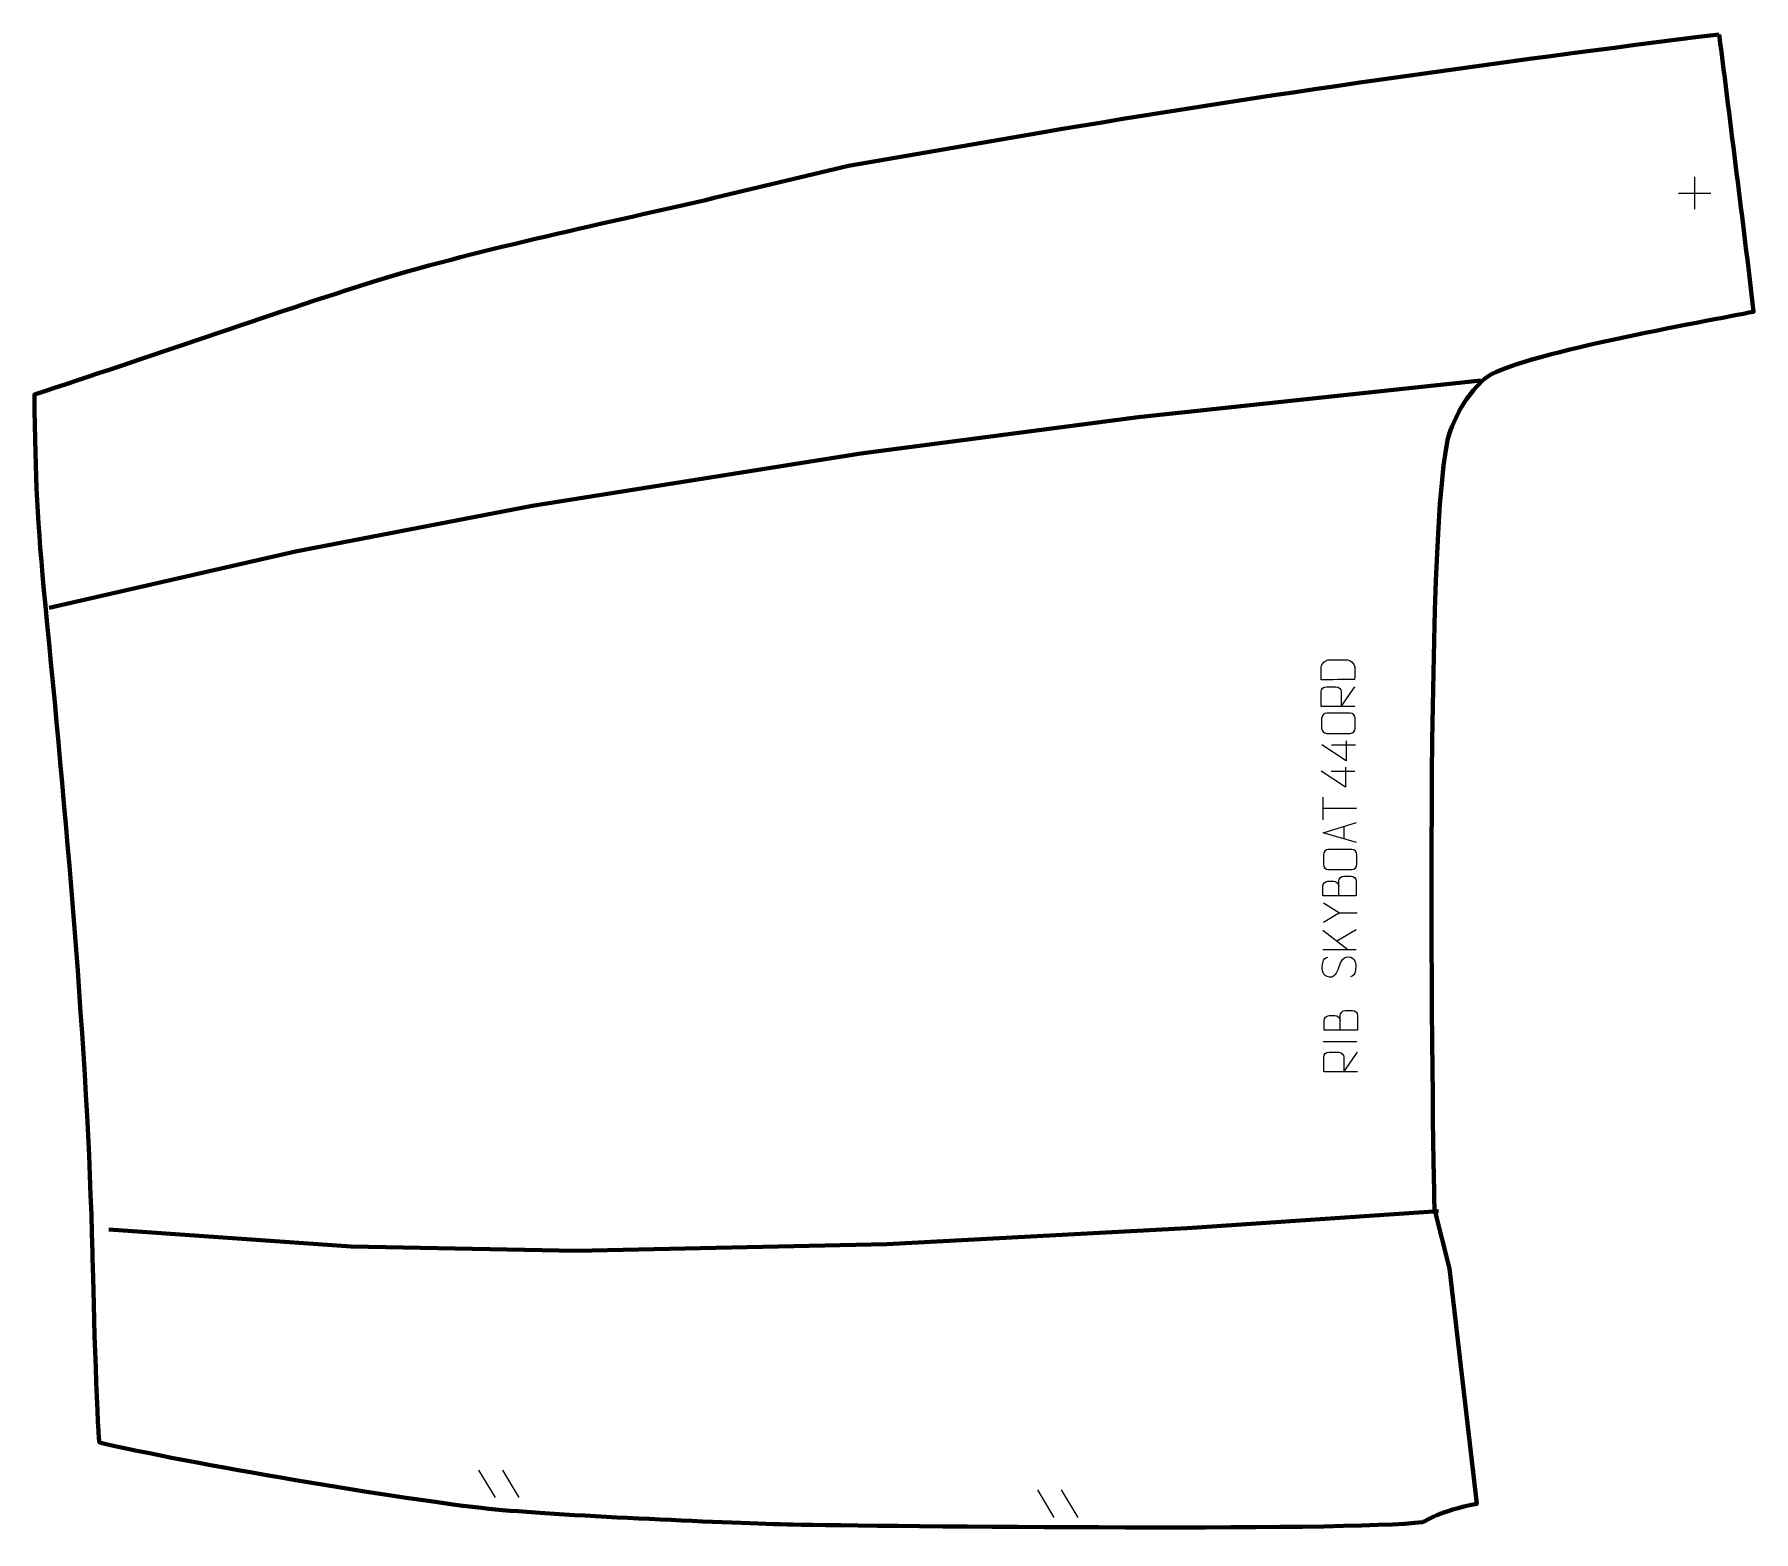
# Model space of a CAD drawing. Header units: millimetres. Extents: x -643 to 637, y -557 to 557.
import ezdxf

# ---------------------------------------------------------------- set-up
doc = ezdxf.new("R2010")
doc.units = ezdxf.units.MM
doc.header["$MEASUREMENT"] = 0
for name, color, linetype in [('layer 1', 7, 'Continuous'), ('layer 2', 7, 'Continuous'), ('layer 3', 7, 'Continuous')]:
    doc.layers.add(name, color=color, linetype=linetype)

msp = doc.modelspace()

# ---------------------------------------------------------------- linework, layer by layer
at = {"layer": 'layer 1', "color": 250, "lineweight": 9}
for points in [[(593.1696, 450.8683), (593.1696, 450.8683), (593.1696, 426.8904), (593.1696, 426.8904)], [(581.1807, 438.8793), (581.1807, 438.8793), (605.1586, 438.8793), (605.1586, 438.8793)], [(322.9717, 28.2655), (322.9717, 28.2655), (340.6364, 28.2655), (340.6364, 28.2655)], [(322.5306, 8.618), (322.5306, 8.618), (340.1953, 8.618), (340.1953, 8.618)], [(316.6153, -27.6197), (316.6153, -27.6197), (316.6153, -10.6325), (316.6153, -10.6325)], [(341.5453, -19.1259), (341.5453, -19.1259), (316.5917, -19.1259), (316.5917, -19.1259)], [(332.2958, -41.874), (332.2958, -41.874), (332.2958, -32.3783), (332.2958, -32.3783)], [(328.7839, -96.8143), (328.7839, -96.8143), (316.8851, -104.1352), (316.8851, -104.1352)], [(316.307, -109.7889), (316.307, -109.7889), (334.9468, -124.1651), (334.9468, -124.1651)], [(341.1649, -109.4636), (341.1649, -109.4636), (326.8512, -117.9341), (326.8512, -117.9341)], [(316.307, -124.1651), (316.307, -124.1651), (341.2606, -124.1651), (341.2606, -124.1651)], [(316.7082, -192.5353), (316.7082, -192.5353), (341.6823, -192.5353), (341.6823, -192.5353)], [(-312.1496, -511.5048), (-312.1496, -511.5048), (-299.7853, -532.0491), (-299.7853, -532.0491)], [(-294.4197, -511.5048), (-294.4197, -511.5048), (-282.0554, -532.0491), (-282.0554, -532.0491)], [(103.8496, -526.2383), (103.8496, -526.2383), (116.2139, -546.7826), (116.2139, -546.7826)], [(121.5795, -526.2383), (121.5795, -526.2383), (133.9438, -546.7826), (133.9438, -546.7826)]]:
    msp.add_open_spline(points, degree=3, dxfattribs=at)
for points, knots in [([(340.0957, 76.7404), (340.0953, 79.0722), (340.1192, 84.0224), (340.1196, 86.3539), (340.1196, 86.3539), (340.225, 88.2789), (336.6833, 91.5975), (334.666, 91.5863), (334.666, 91.5863), (328.896, 91.5859), (326.7262, 91.5859), (320.9569, 91.5863), (320.9569, 91.5863), (318.8188, 91.582), (315.1587, 88.2075), (315.1722, 86.0551), (315.1722, 86.0551), (315.1722, 83.7294), (315.1722, 79.0051), (315.1722, 76.679), (315.1722, 76.679), (320.9191, 76.6794), (334.3484, 76.7407), (340.0957, 76.7404)], [0, 0, 0, 0, 0.142857143, 0.142857143, 0.142857143, 0.142857143, 0.285714286, 0.285714286, 0.285714286, 0.285714286, 0.428571429, 0.428571429, 0.428571429, 0.428571429, 0.571428571, 0.571428571, 0.571428571, 0.571428571, 0.714285714, 0.714285714, 0.714285714, 0.714285714, 1, 1, 1, 1]), ([(340.1238, 56.8007), (340.1238, 56.8007), (315.1703, 56.8007), (315.1703, 56.8007), (315.1703, 56.8007), (315.1703, 60.3955), (315.1703, 63.991), (315.1703, 67.5862), (315.1703, 67.5862), (315.208, 69.9115), (316.6979, 71.4688), (319.0643, 71.4647), (319.0643, 71.4647), (321.0999, 71.4643), (324.1593, 71.4643), (326.1953, 71.4647), (326.1953, 71.4647), (328.0707, 71.4582), (330.0125, 69.6459), (330.0316, 67.6364), (330.0316, 67.6364), (330.0316, 67.6364), (330.0316, 56.8007), (330.0316, 56.8007), (330.0316, 56.8007), (330.0316, 56.8007), (340.1238, 71.4554), (340.1238, 71.4554)], [0, 0, 0, 0, 0.125, 0.125, 0.125, 0.125, 0.25, 0.25, 0.25, 0.25, 0.375, 0.375, 0.375, 0.375, 0.5, 0.5, 0.5, 0.5, 0.625, 0.625, 0.625, 0.625, 0.75, 0.75, 0.75, 0.75, 1, 1, 1, 1]), ([(315.5283, 40.6921), (315.5283, 43.0582), (315.5283, 45.4247), (315.5283, 47.7912), (315.5283, 47.7912), (315.4927, 49.7717), (316.987, 51.7977), (319.4291, 51.8248), (319.4291, 51.8248), (325.1865, 51.8244), (330.9443, 51.8244), (336.7025, 51.8248), (336.7025, 51.8248), (339.0302, 51.6827), (340.5124, 49.9763), (340.5233, 47.7912), (340.5233, 47.7912), (340.5229, 45.4188), (340.5229, 43.0464), (340.5233, 40.6744), (340.5233, 40.6744), (340.6288, 38.7159), (338.7409, 36.7095), (336.7199, 36.7209), (336.7199, 36.7209), (330.9393, 36.7213), (325.1591, 36.7213), (319.3792, 36.7209), (319.3792, 36.7209), (317.2372, 36.7252), (315.5148, 38.5023), (315.5283, 40.6921)], [0, 0, 0, 0, 0.111111111, 0.111111111, 0.111111111, 0.111111111, 0.222222222, 0.222222222, 0.222222222, 0.222222222, 0.333333333, 0.333333333, 0.333333333, 0.333333333, 0.444444444, 0.444444444, 0.444444444, 0.444444444, 0.555555556, 0.555555556, 0.555555556, 0.555555556, 0.666666667, 0.666666667, 0.666666667, 0.666666667, 0.777777778, 0.777777778, 0.777777778, 0.777777778, 1, 1, 1, 1]), ([(333.7328, 31.2096), (333.7328, 31.2096), (333.7328, 16.3879), (333.7328, 16.3879), (333.7328, 16.3879), (333.7328, 16.3879), (315.6623, 28.2655), (315.6623, 28.2655)], [0, 0, 0, 0, 0.333333333, 0.333333333, 0.333333333, 0.333333333, 1, 1, 1, 1]), ([(333.2917, 11.5621), (333.2917, 11.5621), (333.2917, -3.2596), (333.2917, -3.2596), (333.2917, -3.2596), (333.2917, -3.2596), (315.2212, 8.618), (315.2212, 8.618)], [0, 0, 0, 0, 0.333333333, 0.333333333, 0.333333333, 0.333333333, 1, 1, 1, 1]), ([(341.5453, -44.5966), (341.5453, -44.5966), (316.5917, -37.2256), (316.5917, -37.2256), (316.5917, -37.2256), (316.5917, -37.2256), (341.5453, -29.6557), (341.5453, -29.6557)], [0, 0, 0, 0, 0.333333333, 0.333333333, 0.333333333, 0.333333333, 1, 1, 1, 1]), ([(316.7935, -60.7079), (316.7935, -58.3412), (316.7935, -55.9741), (316.7935, -53.607), (316.7935, -53.607), (316.7579, -51.626), (318.2525, -49.5995), (320.6952, -49.5724), (320.6952, -49.5724), (326.4541, -49.5728), (332.2133, -49.5728), (337.9729, -49.5724), (337.9729, -49.5724), (340.3011, -49.7146), (341.7838, -51.4214), (341.7946, -53.607), (341.7946, -53.607), (341.7942, -55.98), (341.7942, -58.353), (341.7946, -60.7256), (341.7946, -60.7256), (341.9002, -62.6845), (340.0118, -64.6914), (337.9903, -64.68), (337.9903, -64.68), (332.2083, -64.6797), (326.4266, -64.6797), (320.6453, -64.68), (320.6453, -64.68), (318.5028, -64.6757), (316.7799, -62.8982), (316.7935, -60.7079)], [0, 0, 0, 0, 0.111111111, 0.111111111, 0.111111111, 0.111111111, 0.222222222, 0.222222222, 0.222222222, 0.222222222, 0.333333333, 0.333333333, 0.333333333, 0.333333333, 0.444444444, 0.444444444, 0.444444444, 0.444444444, 0.555555556, 0.555555556, 0.555555556, 0.555555556, 0.666666667, 0.666666667, 0.666666667, 0.666666667, 0.777777778, 0.777777778, 0.777777778, 0.777777778, 1, 1, 1, 1]), ([(328.2958, -84.1965), (328.2955, -80.5579), (328.2955, -76.9708), (328.2958, -73.3315), (328.2958, -73.3315), (328.3131, -71.356), (330.0493, -69.4324), (332.0989, -69.4324), (332.0989, -69.4324), (333.2274, -69.4328), (336.2768, -69.4328), (337.4057, -69.4324), (337.4057, -69.4324), (339.2636, -69.4148), (341.2775, -70.9569), (341.2606, -73.2784), (341.2606, -73.2784), (341.2602, -76.9182), (341.2602, -80.5576), (341.2606, -84.1965), (341.2606, -84.1965), (332.9424, -84.1965), (324.6245, -84.1965), (316.3071, -84.1965), (316.3071, -84.1965), (316.3071, -81.8228), (316.3071, -79.4487), (316.3071, -77.0745), (316.3071, -77.0745), (316.2894, -75.3937), (318.2, -73.2969), (320.1624, -73.2792), (320.1624, -73.2792), (322.2285, -73.2796), (322.3744, -73.2796), (324.4409, -73.2792), (324.4409, -73.2792), (326.507, -73.2619), (328.3131, -75.1164), (328.2958, -77.1264)], [0, 0, 0, 0, 0.090909091, 0.090909091, 0.090909091, 0.090909091, 0.181818182, 0.181818182, 0.181818182, 0.181818182, 0.272727273, 0.272727273, 0.272727273, 0.272727273, 0.363636364, 0.363636364, 0.363636364, 0.363636364, 0.454545455, 0.454545455, 0.454545455, 0.454545455, 0.545454545, 0.545454545, 0.545454545, 0.545454545, 0.636363636, 0.636363636, 0.636363636, 0.636363636, 0.727272727, 0.727272727, 0.727272727, 0.727272727, 0.818181818, 0.818181818, 0.818181818, 0.818181818, 1, 1, 1, 1]), ([(316.8851, -89.4919), (316.8851, -89.4919), (328.7839, -96.8143), (328.7839, -96.8143), (328.7839, -96.8143), (328.7839, -96.8143), (341.8387, -96.8136), (341.8387, -96.8136)], [0, 0, 0, 0, 0.333333333, 0.333333333, 0.333333333, 0.333333333, 1, 1, 1, 1]), ([(328.2957, -137.1264), (326.8254, -141.3747), (325.0295, -146.2828), (319.5092, -144.2777), (319.5092, -144.2777), (315.3693, -142.7742), (315.7579, -137.5606), (316.359, -133.957), (316.359, -133.957), (316.8361, -131.0964), (318.0494, -130.2317), (320.1334, -129.9211)], [0, 0, 0, 0, 0.25, 0.25, 0.25, 0.25, 0.5, 0.5, 0.5, 0.5, 1, 1, 1, 1]), ([(328.2959, -137.1264), (329.9425, -133.1078), (331.8309, -128.0783), (337.1912, -129.9124), (337.1912, -129.9124), (341.4575, -131.3721), (341.2008, -136.2829), (340.6461, -140.009), (340.6461, -140.009), (340.2363, -142.7591), (339.0228, -143.9799), (336.9106, -144.3579)], [0, 0, 0, 0, 0.25, 0.25, 0.25, 0.25, 0.5, 0.5, 0.5, 0.5, 1, 1, 1, 1]), ([(329.2958, -184.1965), (329.2955, -180.5579), (329.2955, -176.9708), (329.2958, -173.3315), (329.2958, -173.3315), (329.3131, -171.356), (331.0493, -169.4324), (333.0989, -169.4324), (333.0989, -169.4324), (334.2274, -169.4328), (337.2768, -169.4328), (338.4057, -169.4324), (338.4057, -169.4324), (340.2636, -169.4148), (342.2775, -170.9569), (342.2606, -173.2784), (342.2606, -173.2784), (342.2602, -176.9182), (342.2602, -180.5576), (342.2606, -184.1965), (342.2606, -184.1965), (333.9424, -184.1965), (325.6245, -184.1965), (317.3071, -184.1965), (317.3071, -184.1965), (317.3071, -181.8228), (317.3071, -179.4487), (317.3071, -177.0745), (317.3071, -177.0745), (317.2894, -175.3937), (319.2, -173.2969), (321.1624, -173.2792), (321.1624, -173.2792), (323.2285, -173.2796), (323.3744, -173.2796), (325.4409, -173.2792), (325.4409, -173.2792), (327.507, -173.2619), (329.3131, -175.1164), (329.2958, -177.1264)], [0, 0, 0, 0, 0.090909091, 0.090909091, 0.090909091, 0.090909091, 0.181818182, 0.181818182, 0.181818182, 0.181818182, 0.272727273, 0.272727273, 0.272727273, 0.272727273, 0.363636364, 0.363636364, 0.363636364, 0.363636364, 0.454545455, 0.454545455, 0.454545455, 0.454545455, 0.545454545, 0.545454545, 0.545454545, 0.545454545, 0.636363636, 0.636363636, 0.636363636, 0.636363636, 0.727272727, 0.727272727, 0.727272727, 0.727272727, 0.818181818, 0.818181818, 0.818181818, 0.818181818, 1, 1, 1, 1]), ([(342.1238, -215.1993), (342.1238, -215.1993), (317.1703, -215.1993), (317.1703, -215.1993), (317.1703, -215.1993), (317.1703, -211.6045), (317.1703, -208.009), (317.1703, -204.4138), (317.1703, -204.4138), (317.208, -202.0885), (318.6979, -200.5312), (321.0643, -200.5353), (321.0643, -200.5353), (323.0999, -200.5357), (326.1593, -200.5357), (328.1953, -200.5353), (328.1953, -200.5353), (330.0707, -200.5418), (332.0125, -202.3541), (332.0316, -204.3636), (332.0316, -204.3636), (332.0316, -204.3636), (332.0316, -215.1993), (332.0316, -215.1993), (332.0316, -215.1993), (332.0316, -215.1993), (342.1238, -200.5446), (342.1238, -200.5446)], [0, 0, 0, 0, 0.125, 0.125, 0.125, 0.125, 0.25, 0.25, 0.25, 0.25, 0.375, 0.375, 0.375, 0.375, 0.5, 0.5, 0.5, 0.5, 0.625, 0.625, 0.625, 0.625, 0.75, 0.75, 0.75, 0.75, 1, 1, 1, 1])]:
    msp.add_open_spline(points, degree=3, knots=knots, dxfattribs=at)
at = {"layer": 'layer 2', "color": 12, "lineweight": 158}
msp.add_open_spline([(611.5001, 556.9456), (447.0345, 536.494), (269.3379, 511.6672), (105.6165, 483.7088), (105.6165, 483.7088), (105.6165, 483.7088), (-36.6235, 459.1555), (-36.6235, 459.1555), (-36.6235, 459.1555), (-36.6235, 459.1555), (-135.6835, 435.4488), (-135.6835, 435.4488), (-135.6835, 435.4488), (-216.0944, 416.6697), (-307.9919, 397.8496), (-386.9321, 374.0655), (-386.9321, 374.0655), (-469.9725, 347.7218), (-558.8338, 316.433), (-642.8375, 288.8691), (-642.8375, 288.8691), (-642.0436, 223.4494), (-640.9369, 197.0082), (-634.583, 131.6008), (-634.583, 131.6008), (-620.2781, -15.655), (-602.952, -201.1725), (-599.6582, -349.5191), (-599.6582, -349.5191), (-599.2282, -368.8854), (-596.3386, -479.9257), (-594.3665, -491.0182), (-594.3665, -491.0182), (-532.8459, -505.8427), (-363.6085, -534.2794), (-304.383, -540.3369), (-304.383, -540.3369), (-254.8598, -545.4021), (-130.9577, -550.6551), (-82.5562, -551.9787), (-82.5562, -551.9787), (-46.1766, -552.9735), (342.002, -557.3408), (390.3074, -550.2854), (390.3074, -550.2854), (393.3656, -549.8387), (402.9637, -541.7615), (430.9475, -536.7387), (430.9475, -536.7387), (430.9475, -536.7387), (410.6273, -361.4786), (410.6273, -361.4786), (410.6273, -361.4786), (410.6273, -361.4786), (399.6206, -317.4519), (399.6206, -317.4519), (399.6206, -317.4519), (398.887, -313.5732), (390.3727, 210.1838), (411.474, 262.5148), (411.474, 262.5148), (417.6757, 277.8948), (424.4313, 289.6826), (436.874, 300.6148), (436.874, 300.6148), (457.0205, 318.3156), (603.8536, 343.7655), (637.1108, 350.5682), (637.1108, 350.5682), (628.8803, 419.4981), (620.1702, 488.0673), (611.5001, 556.9456)], degree=3, knots=[0, 0, 0, 0, 0.052631579, 0.052631579, 0.052631579, 0.052631579, 0.105263158, 0.105263158, 0.105263158, 0.105263158, 0.157894737, 0.157894737, 0.157894737, 0.157894737, 0.210526316, 0.210526316, 0.210526316, 0.210526316, 0.263157895, 0.263157895, 0.263157895, 0.263157895, 0.315789474, 0.315789474, 0.315789474, 0.315789474, 0.368421053, 0.368421053, 0.368421053, 0.368421053, 0.421052632, 0.421052632, 0.421052632, 0.421052632, 0.473684211, 0.473684211, 0.473684211, 0.473684211, 0.526315789, 0.526315789, 0.526315789, 0.526315789, 0.578947368, 0.578947368, 0.578947368, 0.578947368, 0.631578947, 0.631578947, 0.631578947, 0.631578947, 0.684210526, 0.684210526, 0.684210526, 0.684210526, 0.736842105, 0.736842105, 0.736842105, 0.736842105, 0.789473684, 0.789473684, 0.789473684, 0.789473684, 0.842105263, 0.842105263, 0.842105263, 0.842105263, 0.894736842, 0.894736842, 0.894736842, 0.894736842, 1, 1, 1, 1], dxfattribs=at)
at = {"layer": 'layer 3', "color": 142, "lineweight": 158}
for points in [[(433.9805, 299.415), (433.9805, 299.415), (178.9219, 272.1103), (178.9219, 272.1103), (178.9219, 272.1103), (178.9219, 272.1103), (-27.6648, 245.017), (-27.6648, 245.017), (-27.6648, 245.017), (-27.6648, 245.017), (-272.3515, 206.0703), (-272.3515, 206.0703), (-272.3515, 206.0703), (-272.3515, 206.0703), (-448.4582, 172.2037), (-448.4582, 172.2037), (-448.4582, 172.2037), (-448.4582, 172.2037), (-631.7608, 130.1897), (-631.7608, 130.1897)], [(402.4428, -318.863), (402.4428, -318.863), (215.3285, -331.5632), (215.3285, -331.5632), (215.3285, -331.5632), (215.3285, -331.5632), (-8.1917, -343.4165), (-8.1917, -343.4165), (-8.1917, -343.4165), (-8.1917, -343.4165), (-239.3318, -348.4965), (-239.3318, -348.4965), (-239.3318, -348.4965), (-239.3318, -348.4965), (-406.9718, -345.1099), (-406.9718, -345.1099), (-406.9718, -345.1099), (-406.9718, -345.1099), (-587.3118, -332.4099), (-587.3118, -332.4099)]]:
    msp.add_open_spline(points, degree=3, knots=[0, 0, 0, 0, 0.166666667, 0.166666667, 0.166666667, 0.166666667, 0.333333333, 0.333333333, 0.333333333, 0.333333333, 0.5, 0.5, 0.5, 0.5, 0.666666667, 0.666666667, 0.666666667, 0.666666667, 1, 1, 1, 1], dxfattribs=at)

doc.saveas('drawing.dxf')
